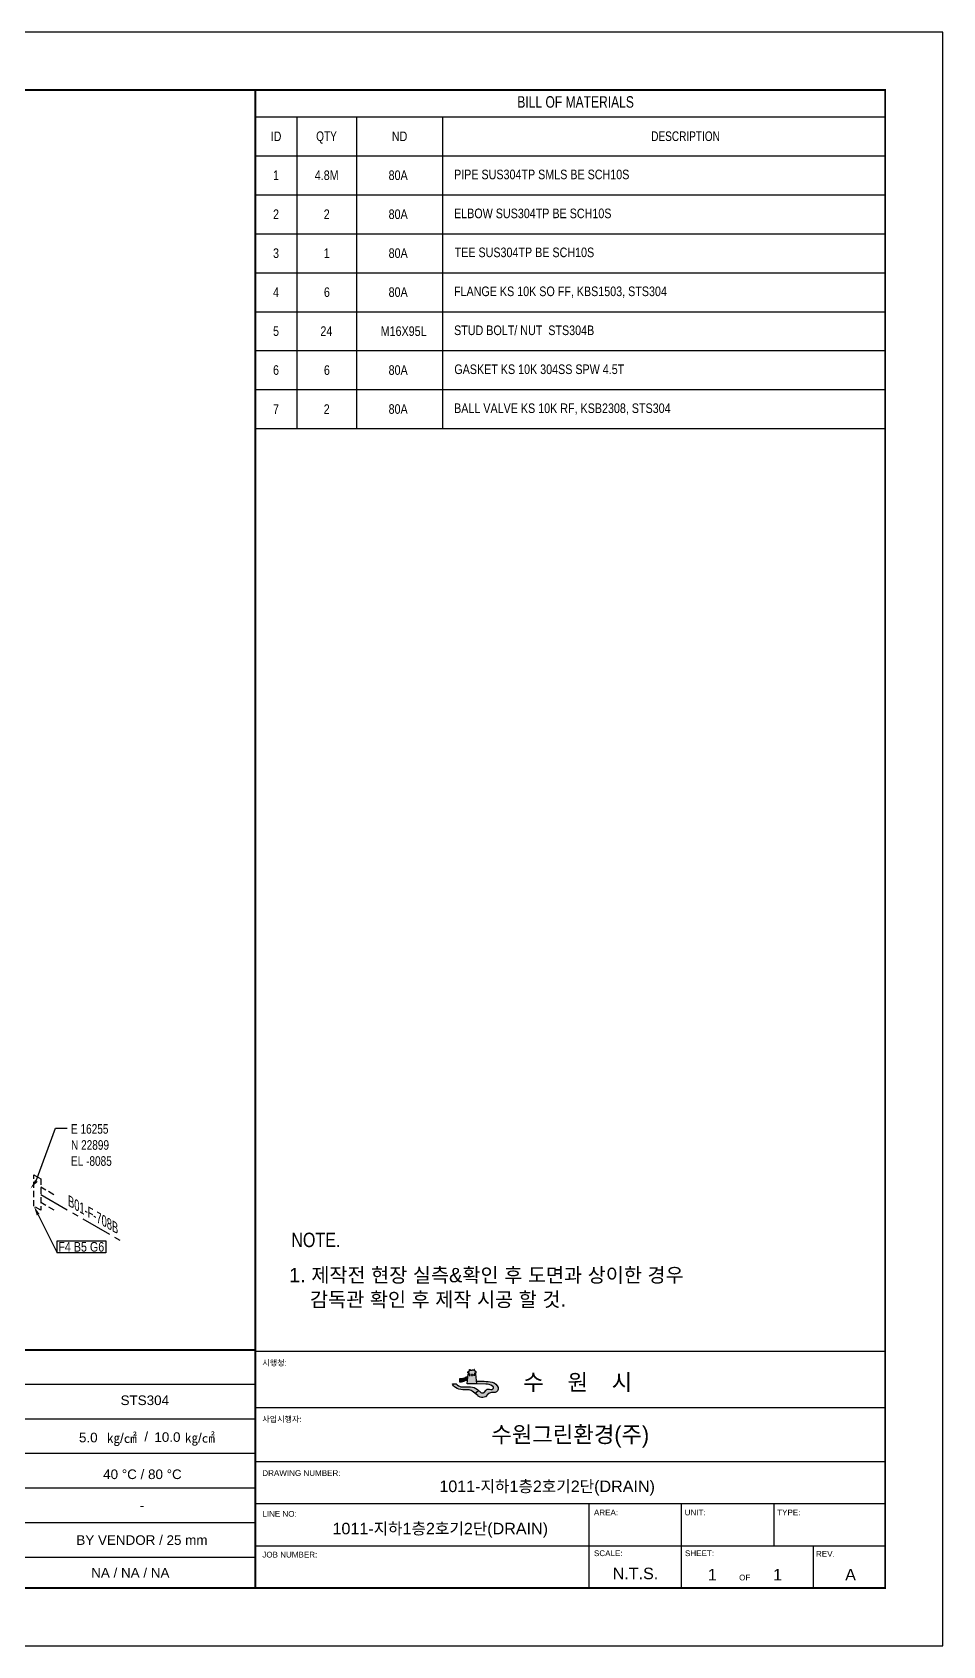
# Model space of a CAD drawing. Header units: millimetres. Extents: x 0 to 594, y 0 to 420.
# Drawn here: x 356.9 to 594, y 0 to 420 of the extents above; entities that cross this region are included whole.
import ezdxf
from ezdxf import colors
from ezdxf.entities.mleader import LeaderData, LeaderLine
from ezdxf.enums import TextEntityAlignment as Align
from ezdxf.math import Vec2, Vec3

# ---------------------------------------------------------------- set-up
doc = ezdxf.new("R2010")
doc.units = ezdxf.units.MM
doc.header["$LTSCALE"] = 0.25
doc.linetypes.add('CENTER', pattern=[50.8, 31.75, -6.35, 6.35, -6.35])
doc.linetypes.add('DASHED2', pattern=[9.525, 6.35, -3.175])
for name, color, linetype in [('7', 5, 'Continuous'), ('기기', 6, 'Continuous'), ('연속', 7, 'DASHED2'), ('열 추적 선', 7, 'CENTER'), ('주석', 7, 'Continuous'), ('지시선', 1, 'Continuous'), ('테이블', 7, 'Continuous')]:
    doc.layers.add(name, color=color, linetype=linetype)
doc.styles.add('AdskIsoAnnotation', font='arial.ttf', dxfattribs={"width": 0.8, "height": 1})
doc.styles.add('AdskIsoMetric', font='arial.ttf', dxfattribs={"width": 0.8, "height": 2.5})
doc.styles.add('AdskIsoMetric-30', font='arial.ttf', dxfattribs={"width": 0.8, "height": 2.5})
doc.styles.add('MtXpl_', font='')
doc.styles.add('RomanS', font='arial.ttf')
doc.styles.get("Standard").update_dxf_attribs({"font": 'arial.ttf'})
doc.styles.add('굴림', font='')
doc.styles.get('MtXpl_').set_extended_font_data('Gulim')
doc.styles.get('굴림').set_extended_font_data('Gulim')

# ---------------------------------------------------------------- blocks, each defined once
blk = doc.blocks.new('AnnoRect')
at = {"color": 0, "linetype": 'ByBlock', "lineweight": -2}
blk.add_wipeout([(-0.81, -0.6), (-0.81, 0.6), (0.81, 0.6), (0.81, -0.6)], dxfattribs=at)
blk.add_lwpolyline([(-0.81, -0.6), (-0.81, 0.6), (0.81, 0.6), (0.81, -0.6)], close=True, dxfattribs=at)
at = {"color": 0, "linetype": 'ByBlock', "lineweight": -2, "style": 'AdskIsoAnnotation', "width": 0.8}
blk.add_attdef('XX', text='', height=1, dxfattribs=at).set_placement((0, 0), align=Align.MIDDLE_CENTER)
blk = doc.blocks.new('수원시마크')
for color, points in [(1, [(3.75, 6.08, 0.143186), (2.76, 5.78, -0.141847), (1.87, 5.57), (1.39, 5.55), (1.39, 4.73), (1.96, 4.73, 0.144474), (2.64, 4.86), (2.85, 4.99, -0.277731), (3.42, 5.19), (3.68, 5.22)]), (3, [(4.54, 3.3), (1.78, 3.3, -0.16593), (0.46, 4.14), (-0.62, 4.14, 0.174295), (0.21, 3.1, 0.126792), (2.29, 2.45), (3.76, 2.41, -0.209259), (4.99, 2.06), (5.76, 1.43), (6.79, 2.24), (6.45, 2.52, 0.16522)])]:
    blk.add_hatch(color=color).paths.add_polyline_path(points)
h = blk.add_hatch(color=5)
h.paths.add_polyline_path([(6.27, 4.13), (6.04, 6.98), (5.7, 6.98), (5.7, 7.25), (6.13, 7.29), (6.13, 7.5), (5.64, 7.81), (5.64, 8.21), (5.5, 8.21), (5.5, 8.01), (4.93, 7.98), (4.36, 8.01), (4.36, 8.21), (4.22, 8.21), (4.22, 7.81), (3.73, 7.5), (3.73, 7.29), (4.16, 7.25), (4.16, 6.98), (3.82, 6.98), (3.59, 4.13)])
h.paths.add_polyline_path([(4.76, 6.46), (4.76, 6.74), (5.1, 6.74), (5.1, 6.46)], flags=16)
h.paths.add_polyline_path([(5.41, 6.46), (5.41, 6.74), (5.75, 6.74), (5.75, 6.46)], flags=16)
h.paths.add_polyline_path([(4.45, 6.46), (4.11, 6.46), (4.11, 6.74), (4.45, 6.74)], flags=16)
h.paths.add_polyline_path([(8.83, 4.05, -0.174291), (10.75, 3.51, -0.59696), (10.82, 2.7, -0.25604), (10.22, 2.53, 0.024566), (9.63, 2.64, 0.278989), (8.96, 2.35), (8.37, 1.69, -0.298853), (7.44, 1.72), (6.79, 2.24), (5.76, 1.43), (6.54, 0.8, 0.063286), (7.28, 0.37, 0.24753), (8.73, 0.49), (9.46, 1.2, -0.193471), (10.41, 1.66), (11.45, 1.69, 0.388319), (12.37, 3.05, 0.259907), (10.64, 4.57, 0.04063), (8.4, 4.86), (6.21, 4.91), (6.27, 4.13), (6.32, 4.13)])
at = {"color": 1}
blk.add_line((5.76, 1.43), (6.79, 2.24), dxfattribs=at)
at = {"color": 5}
for points in [[(6.2, 4.91), (8.4, 4.86, -0.04063), (10.64, 4.57, -0.259907), (12.37, 3.05, -0.388319), (11.45, 1.69), (10.41, 1.66, 0.193471), (9.46, 1.2), (8.73, 0.49, -0.24753), (7.28, 0.37, -0.063286), (6.54, 0.8), (4.99, 2.06, 0.209259), (3.76, 2.41), (2.29, 2.45, -0.126792), (0.21, 3.1, -0.174295), (-0.62, 4.14, -2.92713)], [(-0.62, 4.14), (0.46, 4.14, 0.16593), (1.78, 3.3), (4.54, 3.3, -0.16522), (6.45, 2.52), (7.44, 1.72, 0.298853), (8.37, 1.69), (8.96, 2.35, -0.278989), (9.63, 2.64, -0.024566), (10.22, 2.53, 0.25604), (10.82, 2.7, 0.59696), (10.75, 3.51, 0.174291), (8.83, 4.05), (6.32, 4.13), (3.59, 4.13)]]:
    blk.add_lwpolyline(points, format="xyb", dxfattribs=at)
at = {"color": 1}
blk.add_lwpolyline([(3.75, 6.08, 0.143186), (2.76, 5.78, -0.141847), (1.87, 5.57), (1.39, 5.55), (1.39, 4.73), (1.96, 4.73, 0.144474), (2.64, 4.86), (2.85, 4.99, -0.277731), (3.42, 5.19), (3.68, 5.22)], format="xyb", dxfattribs=at)
at = {"color": 5}
for points in [[(3.59, 4.13), (3.82, 6.98), (4.16, 6.98), (4.16, 7.25), (3.73, 7.29), (3.73, 7.5), (4.22, 7.81), (4.22, 8.21), (4.36, 8.21), (4.36, 8.01), (4.93, 7.98)], [(6.27, 4.13), (6.04, 6.98), (5.7, 6.98), (5.7, 7.25), (6.13, 7.29), (6.13, 7.5), (5.64, 7.81), (5.64, 8.21), (5.5, 8.21), (5.5, 8.01), (4.93, 7.98)]]:
    blk.add_lwpolyline(points, dxfattribs=at)
for points in [[(4.11, 6.46), (4.45, 6.46), (4.45, 6.74), (4.11, 6.74)], [(4.76, 6.46), (5.1, 6.46), (5.1, 6.74), (4.76, 6.74)], [(5.75, 6.46), (5.41, 6.46), (5.41, 6.74), (5.75, 6.74)]]:
    blk.add_lwpolyline(points, close=True, dxfattribs=at)
blk = doc.blocks.new('T')
at = {"layer": '지시선', "xscale": 48, "yscale": 48, "zscale": 48}
blk.add_blockref('수원시마크', (-288, -200), dxfattribs=at)

msp = doc.modelspace()

# ---------------------------------------------------------------- linework, layer by layer
at = {"color": 0, "linetype": 'ByBlock', "lineweight": -2, "extrusion": (-0.707107, -0.408248, -0.57735)}
msp.add_line((357.371, 122.582), (359.139, 121.562), dxfattribs=at)
for p, q in [((415, 76.69), (579, 76.69)), ((415, 68), (308.576, 68)), ((415, 59), (308.576, 59)), ((415, 62), (579, 62)), ((415, 50), (308.576, 50)), ((415, 48), (579, 48)), ((415, 41), (308.576, 41)), ((415, 37), (579, 37)), ((415, 32), (308.576, 32)), ((415, 26), (579, 26)), ((415, 23), (308.576, 23))]:
    msp.add_line(p, q)
at = {"linetype": 'ByBlock', "lineweight": -2}
for p, q in [((501.921, 15), (501.921, 37)), ((526, 15), (526, 37)), ((550.079, 26), (550.079, 37)), ((560.383, 15), (560.383, 26))]:
    msp.add_line(p, q, dxfattribs=at)
msp.add_lwpolyline([(0, 0), (594, 0), (594, 420), (0, 420)], close=True)
at = {"const_width": 0.5}
msp.add_lwpolyline([(15, 15), (579, 15), (579, 405), (15, 405)], close=True, dxfattribs=at)
at = {"linetype": 'ByBlock', "lineweight": -2, "const_width": 0.5}
for points in [[(415, 15), (415, 405)], [(415, 77), (154, 77), (154, 15)]]:
    msp.add_lwpolyline(points, dxfattribs=at)
at = {"layer": '연속', "extrusion": (-0.707107, -0.408248, -0.57735)}
for p, q in [((357.371, 114.417), (357.371, 122.582)), ((359.139, 121.562), (359.139, 113.397)), ((359.139, 113.397), (357.371, 114.417))]:
    msp.add_line(p, q, dxfattribs=at)
at = {"layer": '연속'}
for p, q in [((359.139, 119.479), (363.201, 117.134)), ((359.139, 115.479), (363.201, 113.134))]:
    msp.add_line(p, q, dxfattribs=at)
at = {"layer": '열 추적 선', "color": 1}
msp.add_line((359.139, 117.479), (380.182, 105.33), dxfattribs=at)
at = {"layer": '주석', "linetype": 'ByBlock', "lineweight": -2}
msp.add_line((363, 134.709), (366.062, 134.709), dxfattribs=at)
msp.add_lwpolyline([(357.988, 121.012), (363, 134.709)], dxfattribs=at)
at = {"layer": '주석'}
msp.add_solid([(357.653, 121.259), (356.505, 119), (358.324, 120.765)], dxfattribs=at)
at = {"layer": '테이블'}
for p, q in [((415, 405), (415, 316.839)), ((415, 405), (579, 405)), ((579, 405), (579, 316.839)), ((415, 397.982), (579, 397.982)), ((425.82, 397.982), (425.82, 387.839)), ((441.389, 397.982), (441.389, 387.839)), ((463.759, 397.982), (463.759, 387.839)), ((415, 387.839), (579, 387.839)), ((415, 387.839), (579, 387.839)), ((425.82, 387.839), (425.82, 377.696)), ((441.389, 387.839), (441.389, 377.696)), ((463.759, 387.839), (463.759, 377.696)), ((415, 377.696), (579, 377.696)), ((415, 377.696), (579, 377.696)), ((425.82, 377.696), (425.82, 357.411)), ((441.389, 377.696), (441.389, 357.411)), ((463.759, 377.696), (463.759, 357.411)), ((415, 367.554), (579, 367.554)), ((415, 357.411), (579, 357.411)), ((415, 357.411), (579, 357.411)), ((425.82, 357.411), (425.82, 347.268)), ((441.389, 357.411), (441.389, 347.268)), ((463.759, 357.411), (463.759, 316.839)), ((415, 347.268), (579, 347.268)), ((415, 347.268), (579, 347.268)), ((425.82, 347.268), (425.82, 326.982)), ((441.389, 347.268), (441.389, 326.982)), ((415, 337.125), (579, 337.125)), ((415, 326.982), (579, 326.982)), ((415, 326.982), (579, 326.982)), ((425.82, 326.982), (425.82, 316.839)), ((441.389, 326.982), (441.389, 316.839)), ((415, 316.839), (579, 316.839))]:
    msp.add_line(p, q, dxfattribs=at)

# ---------------------------------------------------------------- block references
at = {"layer": '7', "xscale": 0.01912379949126055, "yscale": 0.01912379949126055, "zscale": 0.01912379949126055}
msp.add_blockref('T', (472.422, 68.207), dxfattribs=at)

# ---------------------------------------------------------------- texts
at = {"color": 7, "linetype": 'ByBlock', "lineweight": -2, "style": 'RomanS'}
for s, p in [('시행청:', (416.837, 72.886)), ('사업시행자:', (416.837, 58.196)), ('DRAWING NUMBER:', (416.837, 44.196)), ('LINE NO:', (416.837, 33.579)), ('AREA:', (503.19, 33.944)), ('UNIT:', (526.812, 33.944)), ('TYPE:', (550.891, 33.944)), ('JOB NUMBER:', (416.837, 22.962)), ('SCALE:', (503.19, 23.327)), ('SHEET:', (526.89, 23.327)), ('REV.', (560.998, 23.16)), ('OF', (541, 17))]:
    msp.add_text(s, height=1.5, dxfattribs=at).set_placement(p)
at = {"style": '굴림'}
msp.add_text('수    원    시', height=4.25599, dxfattribs=at).set_placement((484.757, 66.468))
at = {"color": 7, "style": 'AdskIsoMetric'}
for s, p in [('STS304', (379.934, 62.646)), ('5.0', (369.103, 52.946)), ('㎏/㎠', (376.378, 52.807)), ('/', (386.126, 53.202)), ('10.0', (388.732, 53.064)), ('㎏/㎠', (396.696, 52.866)), ('40 %%DC / 80 %%DC', (375.399, 43.383)), ('NA / NA / NA', (372.284, 17.73))]:
    msp.add_text(s, height=2.5, dxfattribs=at).set_placement(p)
at = {"style": '굴림'}
msp.add_text('수원그린환경(주)', height=4.256, dxfattribs=at).set_placement((497, 55), align=Align.MIDDLE_CENTER)
at = {"color": 7, "style": 'AdskIsoMetric'}
for s, p in [('-', (385.5, 36.5)), ('BY VENDOR / 25 mm', (385.5, 27.5))]:
    msp.add_text(s, height=2.5, dxfattribs=at).set_placement(p, align=Align.MIDDLE_CENTER)
at = {"color": 7, "linetype": 'ByBlock', "lineweight": -2}
msp.add_text('N.T.S.', height=3, dxfattribs=at).set_placement((514, 17.32), align=Align.CENTER)
at = {"color": 7}
for tag, p in [('1011-지하1층2호기2단(DRAIN)', (491, 40)), ('1011-지하1층2호기2단(DRAIN)', (463.172, 29)), ('1', (534, 17)), ('1', (551, 17)), ('A', (570, 17))]:
    msp.add_attdef(tag, text='', height=3, dxfattribs=at).set_placement(p, align=Align.CENTER)
at = {"layer": '기기', "style": 'AdskIsoMetric-30', "oblique": 330, "width": 0.8}
msp.add_text('B01-F-708B', height=2.5, rotation=330, dxfattribs=at).set_placement((366.259, 114.566))
at = {"layer": '주석', "width": 0.8}
for s, height, style, p in [('E 16255', 2.5, 'MtXpl_', (367.025, 133.278)), ('N 22899', 2.5, 'MtXpl_', (367.033, 129.101)), ('EL -8085', 2.5, 'MtXpl_', (367.025, 124.924)), ('NOTE.', 3.75, 'AdskIsoAnnotation', (424.373, 103.772))]:
    msp.add_text(s, height=height, dxfattribs=dict(at, style=style)).set_placement(p)
at = {"layer": '주석', "style": 'AdskIsoAnnotation'}
for s, p in [('1. 제작전 현장 실측&확인 후 도면과 상이한 경우 ', (423.78, 94.608)), ('   감독관 확인 후 제작 시공 할 것.', (424.903, 88.268))]:
    msp.add_text(s, height=3.75, dxfattribs=at).set_placement(p)
at = {"layer": '테이블', "width": 0.8}
for s, height, style, p in [('BILL OF MATERIALS', 3, 'MtXpl_', (483.23, 400.364)), ('QTY', 2.5, 'MtXpl_', (430.863, 391.689)), ('DESCRIPTION', 2.5, 'MtXpl_', (518.097, 391.692)), ('80A', 2.5, 'AdskIsoMetric', (449.72, 381.535)), ('PIPE SUS304TP SMLS BE SCH10S', 2.5, 'AdskIsoMetric', (466.76, 381.744)), ('80A', 2.5, 'AdskIsoMetric', (449.72, 371.392)), ('ELBOW SUS304TP BE SCH10S', 2.5, 'AdskIsoMetric', (466.755, 371.601)), ('80A', 2.5, 'AdskIsoMetric', (449.72, 361.249)), ('TEE SUS304TP BE SCH10S', 2.5, 'AdskIsoMetric', (466.91, 361.458)), ('6', 2.5, 'AdskIsoMetric', (432.877, 351.089)), ('80A', 2.5, 'AdskIsoMetric', (449.72, 351.106)), ('FLANGE KS 10K SO FF, KBS1503, STS304', 2.5, 'AdskIsoMetric', (466.747, 351.315)), ('24', 2.5, 'AdskIsoMetric', (431.962, 340.963)), ('M16X95L ', 2.5, 'AdskIsoMetric', (447.654, 340.946)), ('STUD BOLT/ NUT  STS304B', 2.5, 'AdskIsoMetric', (466.771, 341.172)), ('6', 2.5, 'AdskIsoMetric', (432.877, 330.804)), ('80A', 2.5, 'AdskIsoMetric', (449.72, 330.821)), ('GASKET KS 10K 304SS SPW 4.5T', 2.5, 'AdskIsoMetric', (466.827, 331.03)), ('BALL VALVE KS 10K RF, KSB2308, STS304', 2.5, 'AdskIsoMetric', (466.771, 320.886)), ('80A', 2.5, 'AdskIsoMetric', (449.72, 320.678))]:
    msp.add_text(s, height=height, dxfattribs=dict(at, style=style)).set_placement(p)
at = {"layer": '테이블', "char_height": 2.5, "attachment_point": 5, "style": 'AdskIsoMetric'}
for s, insert, width in [('ID', (420.41, 392.911), 7.82004), ('ND', (452.574, 392.911), 19.37038), ('1', (420.41, 382.768), 7.82004), ('4.8M', (433.604, 382.768), 12.56849), ('2', (420.41, 372.625), 7.82004), ('2', (433.604, 372.625), 12.56849), ('3', (420.41, 362.482), 7.82004), ('1', (433.604, 362.482), 12.56849), ('4', (420.41, 352.339), 7.82004), ('5', (420.41, 342.196), 7.82004), ('6', (420.41, 332.054), 7.82004), ('7', (420.41, 321.911), 7.82004), ('2', (433.604, 321.911), 12.56849)]:
    msp.add_mtext(s, dxfattribs=dict(at, insert=insert, width=width))

# ---------------------------------------------------------------- leaders
at = {"layer": '주석'}
ml = msp.add_multileader_mtext('Standard', dxfattribs=at)
ml.set_content('')
ml.set_leader_properties()
ml.build(insert=Vec2(0, 0))
ml.multileader.update_dxf_attribs({"dogleg_length": 0, "arrow_head_size": 2.5})
ctx = ml.context
ctx.base_point, ctx.arrow_head_size, ctx.plane_origin = Vec3(363.403, 102.284), 2.5, Vec3(65.753, -62.165)
notes = []
notes.append((ctx, [(1, (1, 1, 0), (363.403, 102.284), (1, 0), 0, [(0, [(357.371, 114.417)], 0, [])])]))
ctx.mtext, ml.multileader.dxf.content_type = None, 0
for ctx, leaders in notes:
    for number, flags, end, landing, length, lines in leaders:
        leader = LeaderData()
        leader.index, (leader.has_last_leader_line, leader.has_dogleg_vector, leader.attachment_direction) = number, flags
        leader.last_leader_point, leader.dogleg_vector, leader.dogleg_length = Vec3(end), Vec3(landing), length
        for number, points, colour, breaks in lines:
            line = LeaderLine()
            line.index, line.vertices, line.color, line.breaks = number, Vec3.list(points), colors.encode_raw_color(colour), breaks
            leader.lines.append(line)
        ctx.leaders.append(leader)

# ---------------------------------------------------------------- next in the draw order: block references
ref = msp.add_blockref('AnnoRect', (369.753, 103.835), dxfattribs=dict(at, xscale=7.844095940959409, yscale=2.585266030013643, zscale=2.5))
ref.add_attrib('XX_001', 'F4 B5 G6', (363.723, 102.585), dxfattribs={"layer": '0', "color": 0, "linetype": 'ByBlock', "lineweight": -2, "height": 2.5, "style": 'AdskIsoAnnotation', "width": 0.8})

doc.saveas('drawing.dxf')
